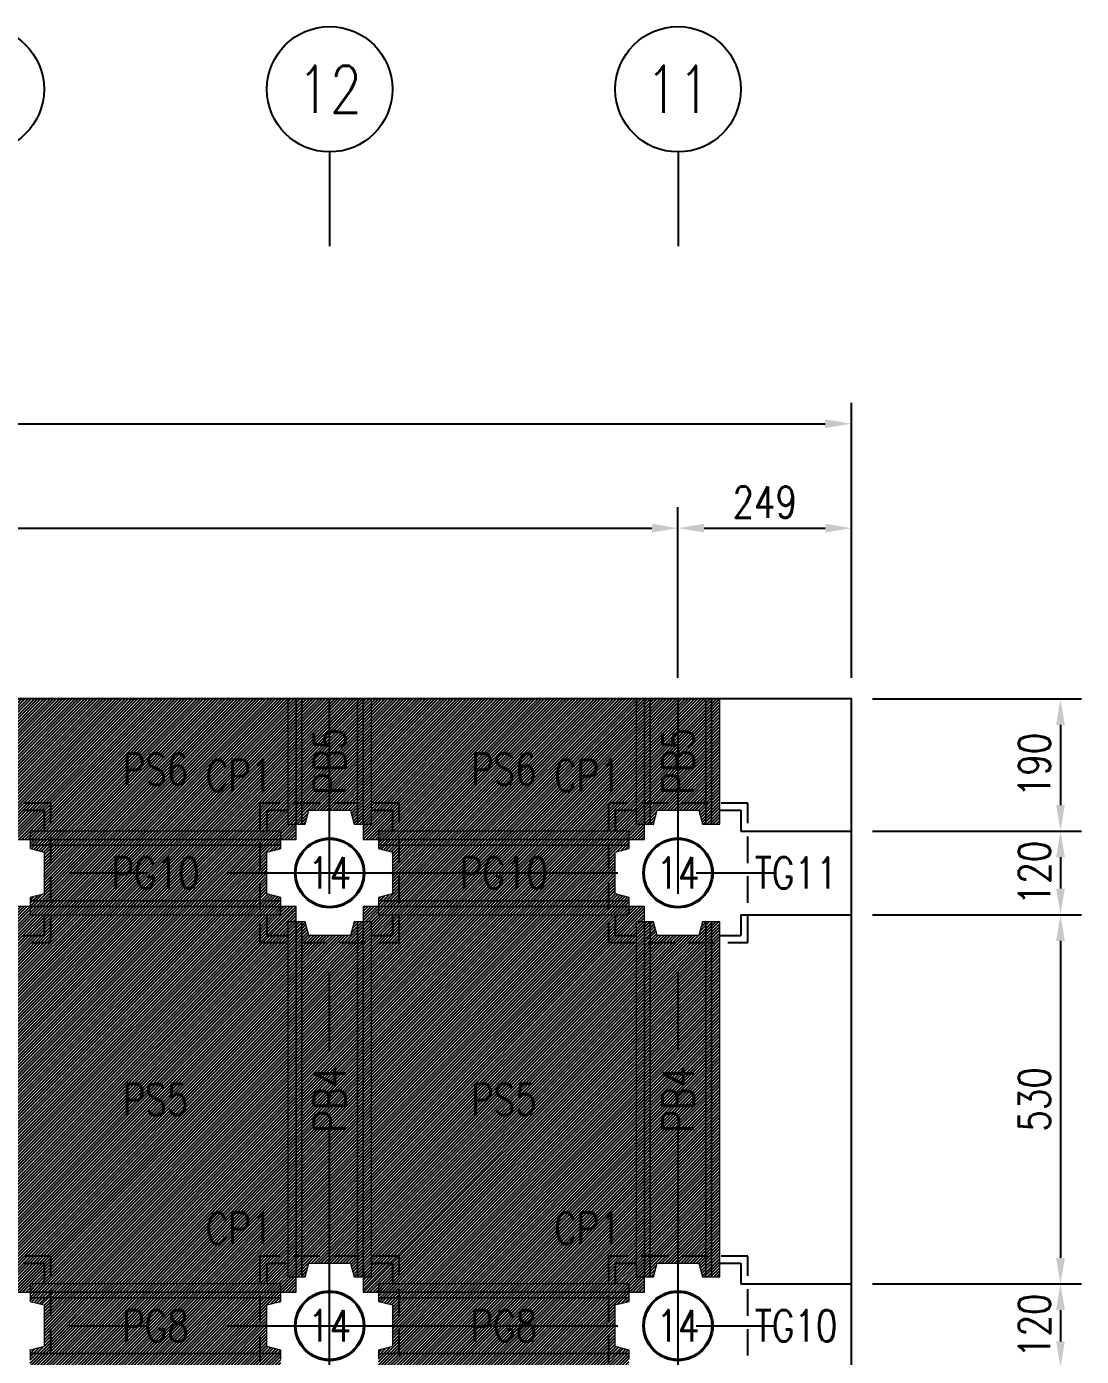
# Model space of a CAD drawing. Extents: x -4754 to 9942, y -22015 to 3942.
# Drawn here: x 3156 to 4670, y -17929 to -16020 of the extents above; entities that cross this region are included whole.
import ezdxf
from ezdxf.enums import TextEntityAlignment as Align

# ---------------------------------------------------------------- set-up
doc = ezdxf.new("R2010")
doc.units = 0
doc.header["$LTSCALE"] = 3
doc.linetypes.add('CENTER', pattern=[2, 1.25, -0.25, 0.25, -0.25])
doc.linetypes.add('DASHED', pattern=[19.05, 12.7, -6.35])
doc.layers.get('0').update_dxf_attribs({"linetype": 'CONTINUOUS'})
doc.layers.add('HB_0', color=7, linetype='CONTINUOUS', transparency=0.5)
doc.layers.add('預鑄版_HATCH', color=253, linetype='CONTINUOUS', transparency=0.1)
for name, color, linetype in [('HB_DIM', 1, 'CONTINUOUS'), ('HB_SYMBOLS', 7, 'CONTINUOUS'), ('基椿', 1, 'CONTINUOUS'), ('場鑄梁', 4, 'CONTINUOUS'), ('場鑄梁_TXT', 2, 'CONTINUOUS'), ('場鑄梁_虛線', 4, 'CONTINUOUS'), ('底圖', 7, 'CONTINUOUS'), ('預鑄梁', 7, 'CONTINUOUS'), ('預鑄梁_HATCH', 253, 'CONTINUOUS'), ('預鑄梁_TXT', 2, 'CONTINUOUS'), ('預鑄梁_外緣', 7, 'CONTINUOUS'), ('預鑄樁帽', 6, 'CONTINUOUS'), ('預鑄樁帽_TXT', 2, 'CONTINUOUS'), ('預鑄版', 7, 'CONTINUOUS'), ('預鑄版_TXT', 2, 'CONTINUOUS')]:
    doc.layers.add(name, color=color, linetype=linetype)
doc.styles.get("Standard").update_dxf_attribs({"font": 'ROMANS.shx', "width": 0.8, "bigfont": 'chineset.shx'})
doc.dimstyles.new('150cm', dxfattribs={"dimscale": 15, "dimtxt": 3, "dimasz": 2.5, "dimexe": 2, "dimexo": 2, "dimgap": 1, "dimtad": 1, "dimdsep": 46, "dimtxsty": 'Standard', "dimcen": 0, "dimclrt": 2, "dimadec": 0, "dimazin": 0, "dimtfac": 1, "dimtix": 1, "dimtmove": 2, "dimatfit": 3, "dimfxl": 1, "dimtolj": 1, "dimtzin": 0, "dimarcsym": 0})

# ---------------------------------------------------------------- blocks, each defined once
blk = doc.blocks.new('*D985')
at = {"layer": 'HB_DIM', "color": 0, "lineweight": -2}
for p, q in [((-158.2, -16954.7), (-158.2, -16559.7)), ((4339.8, -16954.7), (4339.8, -16559.7)), ((-120.7, -16589.7), (4302.3, -16589.7))]:
    blk.add_line(p, q, dxfattribs=at)
at = {"layer": 'HB_DIM', "color": 0}
for points in [[(-120.7, -16583.4), (-120.7, -16595.9), (-158.2, -16589.7)], [(4302.3, -16595.9), (4302.3, -16583.4), (4339.8, -16589.7)]]:
    blk.add_solid(points, dxfattribs=at)
at = {"layer": 'HB_DIM', "color": 2, "linetype": 'Continuous', "insert": (2090.8, -16552.2), "char_height": 45, "attachment_point": 5}
blk.add_mtext('\\A1;4498', dxfattribs=at)
blk = doc.blocks.new('linelabel')
at = {"layer": 'HB_SYMBOLS', "color": 4, "linetype": 'Continuous'}
blk.add_line((0, -90), (0, -225), dxfattribs=at)
blk.add_circle((0, 0), 90, dxfattribs=at)
at = {"color": 4, "width": 0.8}
blk.add_attdef('A', text='', height=67.5, dxfattribs=at).set_placement((0, 0), align=Align.MIDDLE)
blk = doc.blocks.new('*D988')
at = {"layer": 'HB_DIM', "color": 0, "lineweight": -2}
for p, q in [((90.8, -16954.7), (90.8, -16709.7)), ((4090.8, -16954.7), (4090.8, -16709.7)), ((128.3, -16739.7), (4053.3, -16739.7))]:
    blk.add_line(p, q, dxfattribs=at)
at = {"layer": 'HB_DIM', "color": 0}
for points in [[(128.3, -16733.4), (128.3, -16745.9), (90.8, -16739.7)], [(4053.3, -16745.9), (4053.3, -16733.4), (4090.8, -16739.7)]]:
    blk.add_solid(points, dxfattribs=at)
at = {"layer": 'HB_DIM', "color": 2, "linetype": 'Continuous', "insert": (2090.8, -16702.2), "char_height": 45, "attachment_point": 5}
blk.add_mtext('\\A1;8@500=4000', dxfattribs=at)
blk = doc.blocks.new('*D989')
at = {"layer": 'HB_DIM', "color": 0, "lineweight": -2}
for p, q in [((4090.8, -16954.7), (4090.8, -16709.7)), ((4339.8, -16954.7), (4339.8, -16709.7)), ((4128.3, -16739.7), (4302.3, -16739.7))]:
    blk.add_line(p, q, dxfattribs=at)
at = {"layer": 'HB_DIM', "color": 0}
for points in [[(4128.3, -16733.4), (4128.3, -16745.9), (4090.8, -16739.7)], [(4302.3, -16745.9), (4302.3, -16733.4), (4339.8, -16739.7)]]:
    blk.add_solid(points, dxfattribs=at)
at = {"layer": 'HB_DIM', "color": 2, "linetype": 'Continuous', "insert": (4215.3, -16702.2), "char_height": 45, "attachment_point": 5}
blk.add_mtext('\\A1;249', dxfattribs=at)
blk = doc.blocks.new('*D1009')
at = {"layer": 'HB_DIM', "color": 0, "lineweight": -2}
for p, q in [((4369.8, -16984.7), (4669.8, -16984.7)), ((4639.8, -17022.2), (4639.8, -17137.2)), ((4369.8, -17174.7), (4669.8, -17174.7))]:
    blk.add_line(p, q, dxfattribs=at)
at = {"layer": 'HB_DIM', "color": 0}
for points in [[(4646.1, -17022.2), (4633.6, -17022.2), (4639.8, -16984.7)], [(4633.6, -17137.2), (4646.1, -17137.2), (4639.8, -17174.7)]]:
    blk.add_solid(points, dxfattribs=at)
at = {"layer": 'HB_DIM', "color": 2, "linetype": 'Continuous', "insert": (4602.3, -17079.7), "char_height": 45, "attachment_point": 5, "rotation": 90}
blk.add_mtext('\\A1;190', dxfattribs=at)
blk = doc.blocks.new('*D1010')
at = {"layer": 'HB_DIM', "color": 0, "lineweight": -2}
for p, q in [((4369.8, -17174.7), (4669.8, -17174.7)), ((4639.8, -17212.2), (4639.8, -17257.2)), ((4369.8, -17294.7), (4669.8, -17294.7))]:
    blk.add_line(p, q, dxfattribs=at)
at = {"layer": 'HB_DIM', "color": 0}
for points in [[(4646.1, -17212.2), (4633.6, -17212.2), (4639.8, -17174.7)], [(4633.6, -17257.2), (4646.1, -17257.2), (4639.8, -17294.7)]]:
    blk.add_solid(points, dxfattribs=at)
at = {"layer": 'HB_DIM', "color": 2, "linetype": 'Continuous', "insert": (4602.3, -17234.7), "char_height": 45, "attachment_point": 5, "rotation": 90}
blk.add_mtext('\\A1;120', dxfattribs=at)
blk = doc.blocks.new('*D1011')
at = {"layer": 'HB_DIM', "color": 0, "lineweight": -2}
for p, q in [((4369.8, -17294.7), (4669.8, -17294.7)), ((4639.8, -17332.2), (4639.8, -17787.2)), ((4369.8, -17824.7), (4669.8, -17824.7))]:
    blk.add_line(p, q, dxfattribs=at)
at = {"layer": 'HB_DIM', "color": 0}
for points in [[(4646.1, -17332.2), (4633.6, -17332.2), (4639.8, -17294.7)], [(4633.6, -17787.2), (4646.1, -17787.2), (4639.8, -17824.7)]]:
    blk.add_solid(points, dxfattribs=at)
at = {"layer": 'HB_DIM', "color": 2, "linetype": 'Continuous', "insert": (4602.3, -17559.7), "char_height": 45, "attachment_point": 5, "rotation": 90}
blk.add_mtext('\\A1;530', dxfattribs=at)
blk = doc.blocks.new('*D1012')
at = {"layer": 'HB_DIM', "color": 0, "lineweight": -2}
for p, q in [((4369.8, -17824.7), (4669.8, -17824.7)), ((4639.8, -17862.2), (4639.8, -17907.2)), ((4369.8, -17944.7), (4669.8, -17944.7))]:
    blk.add_line(p, q, dxfattribs=at)
at = {"layer": 'HB_DIM', "color": 0}
for points in [[(4646.1, -17862.2), (4633.6, -17862.2), (4639.8, -17824.7)], [(4633.6, -17907.2), (4646.1, -17907.2), (4639.8, -17944.7)]]:
    blk.add_solid(points, dxfattribs=at)
at = {"layer": 'HB_DIM', "color": 2, "linetype": 'Continuous', "insert": (4602.3, -17884.7), "char_height": 45, "attachment_point": 5, "rotation": 90}
blk.add_mtext('\\A1;120', dxfattribs=at)
blk = doc.blocks.new('pile')
at = {"layer": 'HB_0', "linetype": 'Continuous'}
for radius in [50, 48.4]:
    blk.add_circle((0, 0), radius, dxfattribs=at)
at = {"color": 2, "width": 0.8}
blk.add_attdef('A', text='', height=45, dxfattribs=at).set_placement((0, 0), align=Align.MIDDLE_CENTER)

msp = doc.modelspace()

# ---------------------------------------------------------------- hatches: boundary and pattern name
at = {"layer": '預鑄梁_HATCH', "linetype": 'Continuous'}
h = msp.add_hatch(dxfattribs=at)
h.set_pattern_fill('ANSI31', color=256, style=0)
h.paths.add_polyline_path([(3530.844, -17164.682), (3542.844, -17164.682), (3550.844, -17164.682), (3555.844, -17164.682), (3560.844, -17144.682), (3620.844, -17144.682), (3625.844, -17164.682), (3630.844, -17164.682), (3638.844, -17164.682), (3650.844, -17164.682), (3650.844, -17164.682), (3650.844, -16984.682), (3650.844, -16984.682), (3530.844, -16984.682), (3530.844, -16984.682)], flags=17)
h = msp.add_hatch(dxfattribs=at)
h.set_pattern_fill('ANSI31', color=256, style=0)
h.paths.add_polyline_path([(4030.844, -17164.682), (4042.844, -17164.682), (4050.844, -17164.682), (4055.844, -17164.682), (4060.844, -17144.682), (4120.844, -17144.682), (4125.844, -17164.682), (4130.844, -17164.682), (4138.844, -17164.682), (4150.844, -17164.682), (4150.844, -17164.682), (4150.844, -16984.682), (4150.844, -16984.682), (4030.844, -16984.682), (4030.844, -16984.682)], flags=17)
h = msp.add_hatch(dxfattribs=at)
h.set_pattern_fill('ANSI31', color=256, style=0)
h.paths.add_polyline_path([(3160.844, -17294.682), (3520.844, -17294.682), (3520.844, -17294.682), (3520.844, -17282.682), (3520.844, -17274.682), (3520.844, -17269.682), (3500.844, -17264.682), (3500.844, -17204.682), (3520.844, -17199.682), (3520.844, -17194.682), (3520.844, -17186.682), (3520.844, -17174.682), (3520.844, -17174.682), (3160.844, -17174.682), (3160.844, -17174.682), (3160.844, -17186.682), (3160.844, -17194.682), (3160.844, -17199.682), (3180.844, -17204.682), (3180.844, -17264.682), (3160.844, -17269.682), (3160.844, -17274.682), (3160.844, -17282.682)], flags=17)
h = msp.add_hatch(dxfattribs=at)
h.set_pattern_fill('ANSI31', color=256, style=0)
h.paths.add_polyline_path([(3660.844, -17294.682), (4020.844, -17294.682), (4020.844, -17294.682), (4020.844, -17282.682), (4020.844, -17274.682), (4020.844, -17269.682), (4000.844, -17264.682), (4000.844, -17204.682), (4020.844, -17199.682), (4020.844, -17194.682), (4020.844, -17186.682), (4020.844, -17174.682), (4020.844, -17174.682), (3660.844, -17174.682), (3660.844, -17174.682), (3660.844, -17186.682), (3660.844, -17194.682), (3660.844, -17199.682), (3680.844, -17204.682), (3680.844, -17264.682), (3660.844, -17269.682), (3660.844, -17274.682), (3660.844, -17282.682)], flags=17)
h = msp.add_hatch(dxfattribs=at)
h.set_pattern_fill('ANSI31', color=256, style=0)
h.paths.add_polyline_path([(3530.844, -17814.682), (3542.844, -17814.682), (3550.844, -17814.682), (3555.844, -17814.682), (3560.844, -17794.682), (3620.844, -17794.682), (3625.844, -17814.682), (3630.844, -17814.682), (3638.844, -17814.682), (3650.844, -17814.682), (3650.844, -17814.682), (3650.844, -17304.682), (3650.844, -17304.682), (3638.844, -17304.682), (3630.844, -17304.682), (3625.844, -17304.682), (3620.844, -17324.682), (3560.844, -17324.682), (3555.844, -17304.682), (3550.844, -17304.682), (3542.844, -17304.682), (3530.844, -17304.682), (3530.844, -17304.682)], flags=17)
h = msp.add_hatch(dxfattribs=at)
h.set_pattern_fill('ANSI31', color=256, style=0)
h.paths.add_polyline_path([(4030.844, -17814.682), (4042.844, -17814.682), (4050.844, -17814.682), (4055.844, -17814.682), (4060.844, -17794.682), (4120.844, -17794.682), (4125.844, -17814.682), (4130.844, -17814.682), (4138.844, -17814.682), (4150.844, -17814.682), (4150.844, -17814.682), (4150.844, -17304.682), (4150.844, -17304.682), (4138.844, -17304.682), (4130.844, -17304.682), (4125.844, -17304.682), (4120.844, -17324.682), (4060.844, -17324.682), (4055.844, -17304.682), (4050.844, -17304.682), (4042.844, -17304.682), (4030.844, -17304.682), (4030.844, -17304.682)], flags=17)
h = msp.add_hatch(dxfattribs=at)
h.set_pattern_fill('ANSI31', color=256, style=0)
h.paths.add_polyline_path([(3160.844, -17944.682), (3520.844, -17944.682), (3520.844, -17944.682), (3520.844, -17932.682), (3520.844, -17924.682), (3520.844, -17919.682), (3500.844, -17914.682), (3500.844, -17854.682), (3520.844, -17849.682), (3520.844, -17844.682), (3520.844, -17836.682), (3520.844, -17824.682), (3520.844, -17824.682), (3160.844, -17824.682), (3160.844, -17824.682), (3160.844, -17836.682), (3160.844, -17844.682), (3160.844, -17849.682), (3180.844, -17854.682), (3180.844, -17914.682), (3160.844, -17919.682), (3160.844, -17924.682), (3160.844, -17932.682)], flags=17)
h = msp.add_hatch(dxfattribs=at)
h.set_pattern_fill('ANSI31', color=256, style=0)
h.paths.add_polyline_path([(3660.844, -17944.682), (4020.844, -17944.682), (4020.844, -17944.682), (4020.844, -17932.682), (4020.844, -17924.682), (4020.844, -17919.682), (4000.844, -17914.682), (4000.844, -17854.682), (4020.844, -17849.682), (4020.844, -17844.682), (4020.844, -17836.682), (4020.844, -17824.682), (4020.844, -17824.682), (3660.844, -17824.682), (3660.844, -17824.682), (3660.844, -17836.682), (3660.844, -17844.682), (3660.844, -17849.682), (3680.844, -17854.682), (3680.844, -17914.682), (3660.844, -17919.682), (3660.844, -17924.682), (3660.844, -17932.682)], flags=17)
at = {"layer": '預鑄版_HATCH', "linetype": 'Continuous'}
h = msp.add_hatch(dxfattribs=at)
h.set_pattern_fill('ANSI31', color=256, style=0)
h.paths.add_polyline_path([(3138.844, -17186.682), (3542.844, -17186.682), (3542.844, -16984.682), (3138.844, -16984.682)], flags=17)
h = msp.add_hatch(dxfattribs=at)
h.set_pattern_fill('ANSI31', color=256, style=0)
h.paths.add_polyline_path([(3638.844, -17186.682), (4042.844, -17186.682), (4042.844, -16984.682), (3638.844, -16984.682)], flags=17)
h = msp.add_hatch(dxfattribs=at)
h.set_pattern_fill('ANSI31', color=256, style=0)
h.paths.add_polyline_path([(3138.844, -17836.682), (3542.844, -17836.682), (3542.844, -17282.682), (3138.844, -17282.682)], flags=17)
h = msp.add_hatch(dxfattribs=at)
h.set_pattern_fill('ANSI31', color=256, style=0)
h.paths.add_polyline_path([(3638.844, -17836.682), (4042.844, -17836.682), (4042.844, -17282.682), (3638.844, -17282.682)], flags=17)

# ---------------------------------------------------------------- linework, layer by layer
at = {"layer": '場鑄梁', "color": 4, "linetype": 'Continuous'}
for points in [[(3150.844, -17144.682), (3180.844, -17144.682)], [(3180.844, -17144.682), (3180.844, -17174.682)], [(3500.844, -17144.682), (3500.844, -17174.682)], [(3500.844, -17144.682), (3530.844, -17144.682)], [(3650.844, -17144.682), (3680.844, -17144.682)], [(3680.844, -17144.682), (3680.844, -17174.682)], [(4000.844, -17144.682), (4000.844, -17174.682)], [(4000.844, -17144.682), (4030.844, -17144.682)], [(4150.844, -17144.682), (4180.844, -17144.682)], [(4180.844, -17144.682), (4180.844, -17174.682)], [(4180.844, -17174.682), (4339.844, -17174.682)], [(3180.844, -17294.682), (3180.844, -17324.682)], [(3500.844, -17294.682), (3500.844, -17324.682)], [(3680.844, -17294.682), (3680.844, -17324.682)], [(4000.844, -17294.682), (4000.844, -17324.682)], [(4180.844, -17294.682), (4180.844, -17324.682)], [(4180.844, -17294.682), (4339.844, -17294.682)], [(3150.844, -17324.682), (3180.844, -17324.682)], [(3500.844, -17324.682), (3530.844, -17324.682)], [(3650.844, -17324.682), (3680.844, -17324.682)], [(4000.844, -17324.682), (4030.844, -17324.682)], [(4150.844, -17324.682), (4180.844, -17324.682)], [(3150.844, -17794.682), (3180.844, -17794.682)], [(3180.844, -17794.682), (3180.844, -17824.682)], [(3500.844, -17794.682), (3500.844, -17824.682)], [(3500.844, -17794.682), (3530.844, -17794.682)], [(3650.844, -17794.682), (3680.844, -17794.682)], [(3680.844, -17794.682), (3680.844, -17824.682)], [(4000.844, -17794.682), (4000.844, -17824.682)], [(4000.844, -17794.682), (4030.844, -17794.682)], [(4150.844, -17794.682), (4180.844, -17794.682)], [(4180.844, -17794.682), (4180.844, -17824.682)], [(4180.844, -17824.682), (4339.844, -17824.682)]]:
    msp.add_lwpolyline(points, dxfattribs=at)
at = {"layer": '場鑄梁_虛線', "color": 4, "linetype": 'Continuous'}
for points in [[(3150.844, -17144.682), (3180.844, -17144.682)], [(3180.844, -17144.682), (3180.844, -17174.682)], [(3500.844, -17144.682), (3500.844, -17174.682)], [(3500.844, -17144.682), (3530.844, -17144.682)], [(3650.844, -17144.682), (3680.844, -17144.682)], [(3680.844, -17144.682), (3680.844, -17174.682)], [(4000.844, -17144.682), (4000.844, -17174.682)], [(4000.844, -17144.682), (4030.844, -17144.682)], [(4150.844, -17144.682), (4180.844, -17144.682)], [(4180.844, -17144.682), (4180.844, -17174.682)], [(4180.844, -17174.682), (4339.844, -17174.682)], [(3180.844, -17294.682), (3180.844, -17324.682)], [(3500.844, -17294.682), (3500.844, -17324.682)], [(3680.844, -17294.682), (3680.844, -17324.682)], [(4000.844, -17294.682), (4000.844, -17324.682)], [(4180.844, -17294.682), (4180.844, -17324.682)], [(4180.844, -17294.682), (4339.844, -17294.682)], [(3150.844, -17324.682), (3180.844, -17324.682)], [(3500.844, -17324.682), (3530.844, -17324.682)], [(3650.844, -17324.682), (3680.844, -17324.682)], [(4000.844, -17324.682), (4030.844, -17324.682)], [(4150.844, -17324.682), (4180.844, -17324.682)], [(3150.844, -17794.682), (3180.844, -17794.682)], [(3180.844, -17794.682), (3180.844, -17824.682)], [(3500.844, -17794.682), (3500.844, -17824.682)], [(3500.844, -17794.682), (3530.844, -17794.682)], [(3650.844, -17794.682), (3680.844, -17794.682)], [(3680.844, -17794.682), (3680.844, -17824.682)], [(4000.844, -17794.682), (4000.844, -17824.682)], [(4000.844, -17794.682), (4030.844, -17794.682)], [(4150.844, -17794.682), (4180.844, -17794.682)], [(4180.844, -17794.682), (4180.844, -17824.682)], [(4180.844, -17824.682), (4339.844, -17824.682)]]:
    msp.add_lwpolyline(points, dxfattribs=at)
at = {"layer": '底圖', "color": 4, "linetype": 'Continuous'}
msp.add_lwpolyline([(-158.156, -19964.682), (4339.844, -19964.682), (4339.844, -16984.682), (-158.156, -16984.682), (-158.156, -19964.682)], dxfattribs=at)
at = {"layer": '底圖', "color": 252, "linetype": 'CENTER', "ltscale": 150}
for points in [[(3590.844, -19964.682), (3590.844, -16984.682)], [(4090.844, -19964.682), (4090.844, -16984.682)], [(-158.156, -17234.682), (4339.844, -17234.682)], [(-158.156, -17884.682), (4339.844, -17884.682)]]:
    msp.add_lwpolyline(points, dxfattribs=at)
at = {"layer": '預鑄梁', "lineweight": 5}
for p, q in [((3542.844, -16984.682, 105), (3530.844, -16984.682, 105)), ((3530.844, -16984.682, 105), (3530.844, -17144.682, 105)), ((3550.844, -16984.682, 89), (3542.844, -16984.682, 105)), ((3542.844, -16984.682, 105), (3542.844, -17144.682, 105)), ((3542.844, -17144.682, 105), (3542.844, -16984.682, 105)), ((3550.844, -17144.682, 89), (3550.844, -16984.682, 89)), ((3630.844, -16984.682, 89), (3550.844, -16984.682, 89)), ((3550.844, -16984.682, 89), (3550.844, -17144.682, 89)), ((3638.844, -16984.682, 105), (3630.844, -16984.682, 89)), ((3630.844, -16984.682, 89), (3630.844, -17144.682, 89)), ((3630.844, -17144.682, 89), (3630.844, -16984.682, 89)), ((3650.844, -16984.682, 105), (3638.844, -16984.682, 105)), ((3638.844, -16984.682, 105), (3638.844, -17144.682, 105)), ((3638.844, -17144.682, 105), (3638.844, -16984.682, 105)), ((3650.844, -17144.682, 105), (3650.844, -16984.682, 105)), ((4042.844, -16984.682, 105), (4030.844, -16984.682, 105)), ((4030.844, -16984.682, 105), (4030.844, -17144.682, 105)), ((4050.844, -16984.682, 89), (4042.844, -16984.682, 105)), ((4042.844, -16984.682, 105), (4042.844, -17144.682, 105)), ((4042.844, -17144.682, 105), (4042.844, -16984.682, 105)), ((4050.844, -17144.682, 89), (4050.844, -16984.682, 89)), ((4130.844, -16984.682, 89), (4050.844, -16984.682, 89)), ((4050.844, -16984.682, 89), (4050.844, -17144.682, 89)), ((4138.844, -16984.682, 105), (4130.844, -16984.682, 89)), ((4130.844, -16984.682, 89), (4130.844, -17144.682, 89)), ((4130.844, -17144.682, 89), (4130.844, -16984.682, 89)), ((4150.844, -16984.682, 105), (4138.844, -16984.682, 105)), ((4138.844, -16984.682, 105), (4138.844, -17144.682, 105)), ((4138.844, -17144.682, 105), (4138.844, -16984.682, 105)), ((4150.844, -17144.682, 105), (4150.844, -16984.682, 105)), ((3530.844, -17144.682, 105), (3530.844, -17164.682, 105)), ((3542.844, -17144.682, 105), (3542.844, -17164.682, 105)), ((3542.844, -17164.682, 105), (3542.844, -17144.682, 105)), ((3550.844, -17144.682, 89), (3550.844, -17164.682, 89)), ((3550.844, -17164.682, 89), (3550.844, -17144.682, 89)), ((3555.844, -17164.682, 89), (3560.844, -17144.682, 89)), ((3560.844, -17144.682, 89), (3620.844, -17144.682, 89)), ((3620.844, -17144.682, 89), (3625.844, -17164.682, 89)), ((3630.844, -17164.682, 89), (3630.844, -17144.682, 89)), ((3630.844, -17144.682, 89), (3630.844, -17164.682, 89)), ((3638.844, -17164.682, 105), (3638.844, -17144.682, 105)), ((3638.844, -17144.682, 105), (3638.844, -17164.682, 105)), ((3650.844, -17164.682, 105), (3650.844, -17144.682, 105)), ((4030.844, -17144.682, 105), (4030.844, -17164.682, 105)), ((4042.844, -17144.682, 105), (4042.844, -17164.682, 105)), ((4042.844, -17164.682, 105), (4042.844, -17144.682, 105)), ((4050.844, -17144.682, 89), (4050.844, -17164.682, 89)), ((4050.844, -17164.682, 89), (4050.844, -17144.682, 89)), ((4055.844, -17164.682, 89), (4060.844, -17144.682, 89)), ((4060.844, -17144.682, 89), (4120.844, -17144.682, 89)), ((4120.844, -17144.682, 89), (4125.844, -17164.682, 89)), ((4130.844, -17164.682, 89), (4130.844, -17144.682, 89)), ((4130.844, -17144.682, 89), (4130.844, -17164.682, 89)), ((4138.844, -17164.682, 105), (4138.844, -17144.682, 105)), ((4138.844, -17144.682, 105), (4138.844, -17164.682, 105)), ((4150.844, -17164.682, 105), (4150.844, -17144.682, 105)), ((3180.844, -17174.682, 105), (3160.844, -17174.682, 105)), ((3160.844, -17174.682, 105), (3160.844, -17186.682, 105)), ((3500.844, -17174.682, 105), (3180.844, -17174.682, 105)), ((3520.844, -17174.682, 105), (3500.844, -17174.682, 105)), ((3520.844, -17186.682, 105), (3520.844, -17174.682, 105)), ((3530.844, -17164.682, 105), (3542.844, -17164.682, 105)), ((3542.844, -17164.682, 105), (3550.844, -17164.682, 89)), ((3550.844, -17164.682, 89), (3555.844, -17164.682, 89)), ((3625.844, -17164.682, 89), (3630.844, -17164.682, 89)), ((3630.844, -17164.682, 89), (3638.844, -17164.682, 105)), ((3638.844, -17164.682, 105), (3650.844, -17164.682, 105)), ((3680.844, -17174.682, 105), (3660.844, -17174.682, 105)), ((3660.844, -17174.682, 105), (3660.844, -17186.682, 105)), ((4000.844, -17174.682, 105), (3680.844, -17174.682, 105)), ((4020.844, -17174.682, 105), (4000.844, -17174.682, 105)), ((4020.844, -17186.682, 105), (4020.844, -17174.682, 105)), ((4030.844, -17164.682, 105), (4042.844, -17164.682, 105)), ((4042.844, -17164.682, 105), (4050.844, -17164.682, 89)), ((4050.844, -17164.682, 89), (4055.844, -17164.682, 89)), ((4125.844, -17164.682, 89), (4130.844, -17164.682, 89)), ((4130.844, -17164.682, 89), (4138.844, -17164.682, 105)), ((4138.844, -17164.682, 105), (4150.844, -17164.682, 105)), ((3180.844, -17186.682, 105), (3160.844, -17186.682, 105)), ((3160.844, -17186.682, 105), (3160.844, -17194.682, 90)), ((3160.844, -17186.682, 105), (3180.844, -17186.682, 105)), ((3180.844, -17194.682, 90), (3160.844, -17194.682, 90)), ((3160.844, -17194.682, 90), (3160.844, -17199.682, 90)), ((3160.844, -17194.682, 90), (3180.844, -17194.682, 90)), ((3160.844, -17199.682, 90), (3180.844, -17204.682, 90)), ((3500.844, -17186.682, 105), (3180.844, -17186.682, 105)), ((3180.844, -17186.682, 105), (3500.844, -17186.682, 105)), ((3180.844, -17194.682, 90), (3500.844, -17194.682, 90)), ((3500.844, -17194.682, 90), (3180.844, -17194.682, 90)), ((3520.844, -17186.682, 105), (3500.844, -17186.682, 105)), ((3500.844, -17186.682, 105), (3520.844, -17186.682, 105)), ((3520.844, -17194.682, 90), (3500.844, -17194.682, 90)), ((3500.844, -17194.682, 90), (3520.844, -17194.682, 90)), ((3500.844, -17204.682, 90), (3520.844, -17199.682, 90)), ((3520.844, -17194.682, 90), (3520.844, -17186.682, 105)), ((3520.844, -17199.682, 90), (3520.844, -17194.682, 90)), ((3680.844, -17186.682, 105), (3660.844, -17186.682, 105)), ((3660.844, -17186.682, 105), (3660.844, -17194.682, 90)), ((3660.844, -17186.682, 105), (3680.844, -17186.682, 105)), ((3680.844, -17194.682, 90), (3660.844, -17194.682, 90)), ((3660.844, -17194.682, 90), (3660.844, -17199.682, 90)), ((3660.844, -17194.682, 90), (3680.844, -17194.682, 90)), ((3660.844, -17199.682, 90), (3680.844, -17204.682, 90)), ((4000.844, -17186.682, 105), (3680.844, -17186.682, 105)), ((3680.844, -17186.682, 105), (4000.844, -17186.682, 105)), ((3680.844, -17194.682, 90), (4000.844, -17194.682, 90)), ((4000.844, -17194.682, 90), (3680.844, -17194.682, 90)), ((4020.844, -17186.682, 105), (4000.844, -17186.682, 105)), ((4000.844, -17186.682, 105), (4020.844, -17186.682, 105)), ((4020.844, -17194.682, 90), (4000.844, -17194.682, 90)), ((4000.844, -17194.682, 90), (4020.844, -17194.682, 90)), ((4000.844, -17204.682, 90), (4020.844, -17199.682, 90)), ((4020.844, -17194.682, 90), (4020.844, -17186.682, 105)), ((4020.844, -17199.682, 90), (4020.844, -17194.682, 90)), ((3180.844, -17204.682, 90), (3180.844, -17264.682, 90)), ((3500.844, -17264.682, 90), (3500.844, -17204.682, 90)), ((3680.844, -17204.682, 90), (3680.844, -17264.682, 90)), ((4000.844, -17264.682, 90), (4000.844, -17204.682, 90)), ((3180.844, -17264.682, 90), (3160.844, -17269.682, 90)), ((3160.844, -17269.682, 90), (3160.844, -17274.682, 90)), ((3160.844, -17274.682, 90), (3180.844, -17274.682, 90)), ((3180.844, -17274.682, 90), (3160.844, -17274.682, 90)), ((3160.844, -17274.682, 90), (3160.844, -17282.682, 106)), ((3500.844, -17274.682, 90), (3180.844, -17274.682, 90)), ((3180.844, -17274.682, 90), (3500.844, -17274.682, 90)), ((3520.844, -17269.682, 90), (3500.844, -17264.682, 90)), ((3500.844, -17274.682, 90), (3520.844, -17274.682, 90)), ((3520.844, -17274.682, 90), (3500.844, -17274.682, 90)), ((3520.844, -17274.682, 90), (3520.844, -17269.682, 90)), ((3520.844, -17282.682, 106), (3520.844, -17274.682, 90)), ((3680.844, -17264.682, 90), (3660.844, -17269.682, 90)), ((3660.844, -17269.682, 90), (3660.844, -17274.682, 90)), ((3660.844, -17274.682, 90), (3680.844, -17274.682, 90)), ((3680.844, -17274.682, 90), (3660.844, -17274.682, 90)), ((3660.844, -17274.682, 90), (3660.844, -17282.682, 106)), ((4000.844, -17274.682, 90), (3680.844, -17274.682, 90)), ((3680.844, -17274.682, 90), (4000.844, -17274.682, 90)), ((4020.844, -17269.682, 90), (4000.844, -17264.682, 90)), ((4000.844, -17274.682, 90), (4020.844, -17274.682, 90)), ((4020.844, -17274.682, 90), (4000.844, -17274.682, 90)), ((4020.844, -17274.682, 90), (4020.844, -17269.682, 90)), ((4020.844, -17282.682, 106), (4020.844, -17274.682, 90)), ((3160.844, -17282.682, 106), (3180.844, -17282.682, 106)), ((3180.844, -17282.682, 106), (3160.844, -17282.682, 106)), ((3160.844, -17282.682, 106), (3160.844, -17294.682, 106)), ((3160.844, -17294.682, 106), (3180.844, -17294.682, 106)), ((3500.844, -17282.682, 106), (3180.844, -17282.682, 106)), ((3180.844, -17282.682, 106), (3500.844, -17282.682, 106)), ((3180.844, -17294.682, 106), (3500.844, -17294.682, 106)), ((3500.844, -17282.682, 106), (3520.844, -17282.682, 106)), ((3520.844, -17282.682, 106), (3500.844, -17282.682, 106)), ((3500.844, -17294.682, 106), (3520.844, -17294.682, 106)), ((3520.844, -17294.682, 106), (3520.844, -17282.682, 106)), ((3660.844, -17282.682, 106), (3680.844, -17282.682, 106)), ((3680.844, -17282.682, 106), (3660.844, -17282.682, 106)), ((3660.844, -17282.682, 106), (3660.844, -17294.682, 106)), ((3660.844, -17294.682, 106), (3680.844, -17294.682, 106)), ((4000.844, -17282.682, 106), (3680.844, -17282.682, 106)), ((3680.844, -17282.682, 106), (4000.844, -17282.682, 106)), ((3680.844, -17294.682, 106), (4000.844, -17294.682, 106)), ((4000.844, -17282.682, 106), (4020.844, -17282.682, 106)), ((4020.844, -17282.682, 106), (4000.844, -17282.682, 106)), ((4000.844, -17294.682, 106), (4020.844, -17294.682, 106)), ((4020.844, -17294.682, 106), (4020.844, -17282.682, 106)), ((3542.844, -17304.682, 106), (3530.844, -17304.682, 106)), ((3530.844, -17304.682, 106), (3530.844, -17324.682, 106)), ((3550.844, -17304.682, 90), (3542.844, -17304.682, 106)), ((3542.844, -17304.682, 106), (3542.844, -17324.682, 106)), ((3542.844, -17324.682, 106), (3542.844, -17304.682, 106)), ((3555.844, -17304.682, 90), (3550.844, -17304.682, 90)), ((3550.844, -17304.682, 90), (3550.844, -17324.682, 90)), ((3550.844, -17324.682, 90), (3550.844, -17304.682, 90)), ((3560.844, -17324.682, 90), (3555.844, -17304.682, 90)), ((3625.844, -17304.682, 90), (3620.844, -17324.682, 90)), ((3630.844, -17304.682, 90), (3625.844, -17304.682, 90)), ((3630.844, -17324.682, 90), (3630.844, -17304.682, 90)), ((3630.844, -17304.682, 90), (3630.844, -17324.682, 90)), ((3638.844, -17304.682, 106), (3630.844, -17304.682, 90)), ((3638.844, -17324.682, 106), (3638.844, -17304.682, 106)), ((3638.844, -17304.682, 106), (3638.844, -17324.682, 106)), ((3650.844, -17304.682, 106), (3638.844, -17304.682, 106)), ((3650.844, -17324.682, 106), (3650.844, -17304.682, 106)), ((4042.844, -17304.682, 106), (4030.844, -17304.682, 106)), ((4030.844, -17304.682, 106), (4030.844, -17324.682, 106)), ((4050.844, -17304.682, 90), (4042.844, -17304.682, 106)), ((4042.844, -17304.682, 106), (4042.844, -17324.682, 106)), ((4042.844, -17324.682, 106), (4042.844, -17304.682, 106)), ((4055.844, -17304.682, 90), (4050.844, -17304.682, 90)), ((4050.844, -17304.682, 90), (4050.844, -17324.682, 90)), ((4050.844, -17324.682, 90), (4050.844, -17304.682, 90)), ((4060.844, -17324.682, 90), (4055.844, -17304.682, 90)), ((4125.844, -17304.682, 90), (4120.844, -17324.682, 90)), ((4130.844, -17304.682, 90), (4125.844, -17304.682, 90)), ((4130.844, -17324.682, 90), (4130.844, -17304.682, 90)), ((4130.844, -17304.682, 90), (4130.844, -17324.682, 90)), ((4138.844, -17304.682, 106), (4130.844, -17304.682, 90)), ((4138.844, -17324.682, 106), (4138.844, -17304.682, 106)), ((4138.844, -17304.682, 106), (4138.844, -17324.682, 106)), ((4150.844, -17304.682, 106), (4138.844, -17304.682, 106)), ((4150.844, -17324.682, 106), (4150.844, -17304.682, 106)), ((3530.844, -17324.682, 106), (3530.844, -17794.682, 106)), ((3542.844, -17324.682, 106), (3542.844, -17794.682, 106)), ((3542.844, -17794.682, 106), (3542.844, -17324.682, 106)), ((3550.844, -17794.682, 90), (3550.844, -17324.682, 90)), ((3550.844, -17324.682, 90), (3550.844, -17794.682, 90)), ((3620.844, -17324.682, 90), (3560.844, -17324.682, 90)), ((3630.844, -17324.682, 90), (3630.844, -17794.682, 90)), ((3630.844, -17794.682, 90), (3630.844, -17324.682, 90)), ((3638.844, -17324.682, 106), (3638.844, -17794.682, 106)), ((3638.844, -17794.682, 106), (3638.844, -17324.682, 106)), ((3650.844, -17794.682, 106), (3650.844, -17324.682, 106)), ((4030.844, -17324.682, 106), (4030.844, -17794.682, 106)), ((4042.844, -17324.682, 106), (4042.844, -17794.682, 106)), ((4042.844, -17794.682, 106), (4042.844, -17324.682, 106)), ((4050.844, -17794.682, 90), (4050.844, -17324.682, 90)), ((4050.844, -17324.682, 90), (4050.844, -17794.682, 90)), ((4120.844, -17324.682, 90), (4060.844, -17324.682, 90)), ((4130.844, -17324.682, 90), (4130.844, -17794.682, 90)), ((4130.844, -17794.682, 90), (4130.844, -17324.682, 90)), ((4138.844, -17324.682, 106), (4138.844, -17794.682, 106)), ((4138.844, -17794.682, 106), (4138.844, -17324.682, 106)), ((4150.844, -17794.682, 106), (4150.844, -17324.682, 106)), ((3530.844, -17794.682, 106), (3530.844, -17814.682, 106)), ((3542.844, -17794.682, 106), (3542.844, -17814.682, 106)), ((3542.844, -17814.682, 106), (3542.844, -17794.682, 106)), ((3550.844, -17794.682, 90), (3550.844, -17814.682, 90)), ((3550.844, -17814.682, 90), (3550.844, -17794.682, 90)), ((3555.844, -17814.682, 90), (3560.844, -17794.682, 90)), ((3560.844, -17794.682, 90), (3620.844, -17794.682, 90)), ((3620.844, -17794.682, 90), (3625.844, -17814.682, 90)), ((3630.844, -17814.682, 90), (3630.844, -17794.682, 90)), ((3630.844, -17794.682, 90), (3630.844, -17814.682, 90)), ((3638.844, -17814.682, 106), (3638.844, -17794.682, 106)), ((3638.844, -17794.682, 106), (3638.844, -17814.682, 106)), ((3650.844, -17814.682, 106), (3650.844, -17794.682, 106)), ((4030.844, -17794.682, 106), (4030.844, -17814.682, 106)), ((4042.844, -17794.682, 106), (4042.844, -17814.682, 106)), ((4042.844, -17814.682, 106), (4042.844, -17794.682, 106)), ((4050.844, -17794.682, 90), (4050.844, -17814.682, 90)), ((4050.844, -17814.682, 90), (4050.844, -17794.682, 90)), ((4055.844, -17814.682, 90), (4060.844, -17794.682, 90)), ((4060.844, -17794.682, 90), (4120.844, -17794.682, 90)), ((4120.844, -17794.682, 90), (4125.844, -17814.682, 90)), ((4130.844, -17814.682, 90), (4130.844, -17794.682, 90)), ((4130.844, -17794.682, 90), (4130.844, -17814.682, 90)), ((4138.844, -17814.682, 106), (4138.844, -17794.682, 106)), ((4138.844, -17794.682, 106), (4138.844, -17814.682, 106)), ((4150.844, -17814.682, 106), (4150.844, -17794.682, 106)), ((3180.844, -17824.682, 106), (3160.844, -17824.682, 106)), ((3160.844, -17824.682, 106), (3160.844, -17836.682, 106)), ((3500.844, -17824.682, 106), (3180.844, -17824.682, 106)), ((3520.844, -17824.682, 106), (3500.844, -17824.682, 106)), ((3520.844, -17836.682, 106), (3520.844, -17824.682, 106)), ((3530.844, -17814.682, 106), (3542.844, -17814.682, 106)), ((3542.844, -17814.682, 106), (3550.844, -17814.682, 90)), ((3550.844, -17814.682, 90), (3555.844, -17814.682, 90)), ((3625.844, -17814.682, 90), (3630.844, -17814.682, 90)), ((3630.844, -17814.682, 90), (3638.844, -17814.682, 106)), ((3638.844, -17814.682, 106), (3650.844, -17814.682, 106)), ((3680.844, -17824.682, 106), (3660.844, -17824.682, 106)), ((3660.844, -17824.682, 106), (3660.844, -17836.682, 106)), ((4000.844, -17824.682, 106), (3680.844, -17824.682, 106)), ((4020.844, -17824.682, 106), (4000.844, -17824.682, 106)), ((4020.844, -17836.682, 106), (4020.844, -17824.682, 106)), ((4030.844, -17814.682, 106), (4042.844, -17814.682, 106)), ((4042.844, -17814.682, 106), (4050.844, -17814.682, 90)), ((4050.844, -17814.682, 90), (4055.844, -17814.682, 90)), ((4125.844, -17814.682, 90), (4130.844, -17814.682, 90)), ((4130.844, -17814.682, 90), (4138.844, -17814.682, 106)), ((4138.844, -17814.682, 106), (4150.844, -17814.682, 106)), ((3180.844, -17836.682, 106), (3160.844, -17836.682, 106)), ((3160.844, -17836.682, 106), (3160.844, -17844.682, 94)), ((3160.844, -17836.682, 106), (3180.844, -17836.682, 106)), ((3180.844, -17844.682, 94), (3160.844, -17844.682, 94)), ((3160.844, -17844.682, 94), (3160.844, -17849.682, 94)), ((3160.844, -17844.682, 94), (3180.844, -17844.682, 94)), ((3500.844, -17836.682, 106), (3180.844, -17836.682, 106)), ((3180.844, -17836.682, 106), (3500.844, -17836.682, 106)), ((3180.844, -17844.682, 94), (3500.844, -17844.682, 94)), ((3500.844, -17844.682, 94), (3180.844, -17844.682, 94)), ((3520.844, -17836.682, 106), (3500.844, -17836.682, 106)), ((3500.844, -17836.682, 106), (3520.844, -17836.682, 106)), ((3520.844, -17844.682, 94), (3500.844, -17844.682, 94)), ((3500.844, -17844.682, 94), (3520.844, -17844.682, 94)), ((3520.844, -17844.682, 94), (3520.844, -17836.682, 106)), ((3520.844, -17849.682, 94), (3520.844, -17844.682, 94)), ((3680.844, -17836.682, 106), (3660.844, -17836.682, 106)), ((3660.844, -17836.682, 106), (3660.844, -17844.682, 94)), ((3660.844, -17836.682, 106), (3680.844, -17836.682, 106)), ((3680.844, -17844.682, 94), (3660.844, -17844.682, 94)), ((3660.844, -17844.682, 94), (3660.844, -17849.682, 94)), ((3660.844, -17844.682, 94), (3680.844, -17844.682, 94)), ((4000.844, -17836.682, 106), (3680.844, -17836.682, 106)), ((3680.844, -17836.682, 106), (4000.844, -17836.682, 106)), ((3680.844, -17844.682, 94), (4000.844, -17844.682, 94)), ((4000.844, -17844.682, 94), (3680.844, -17844.682, 94)), ((4020.844, -17836.682, 106), (4000.844, -17836.682, 106)), ((4000.844, -17836.682, 106), (4020.844, -17836.682, 106)), ((4020.844, -17844.682, 94), (4000.844, -17844.682, 94)), ((4000.844, -17844.682, 94), (4020.844, -17844.682, 94)), ((4020.844, -17844.682, 94), (4020.844, -17836.682, 106)), ((4020.844, -17849.682, 94), (4020.844, -17844.682, 94)), ((3160.844, -17849.682, 94), (3180.844, -17854.682, 94)), ((3180.844, -17854.682, 94), (3180.844, -17914.682, 94)), ((3500.844, -17854.682, 94), (3520.844, -17849.682, 94)), ((3500.844, -17914.682, 94), (3500.844, -17854.682, 94)), ((3660.844, -17849.682, 94), (3680.844, -17854.682, 94)), ((3680.844, -17854.682, 94), (3680.844, -17914.682, 94)), ((4000.844, -17854.682, 94), (4020.844, -17849.682, 94)), ((4000.844, -17914.682, 94), (4000.844, -17854.682, 94)), ((3180.844, -17914.682, 94), (3160.844, -17919.682, 94)), ((3160.844, -17919.682, 94), (3160.844, -17924.682, 94)), ((3160.844, -17924.682, 94), (3180.844, -17924.682, 94)), ((3180.844, -17924.682, 94), (3160.844, -17924.682, 94)), ((3160.844, -17924.682, 94), (3160.844, -17932.682, 110)), ((3500.844, -17924.682, 94), (3180.844, -17924.682, 94)), ((3180.844, -17924.682, 94), (3500.844, -17924.682, 94)), ((3520.844, -17919.682, 94), (3500.844, -17914.682, 94)), ((3500.844, -17924.682, 94), (3520.844, -17924.682, 94)), ((3520.844, -17924.682, 94), (3500.844, -17924.682, 94)), ((3520.844, -17924.682, 94), (3520.844, -17919.682, 94)), ((3520.844, -17932.682, 110), (3520.844, -17924.682, 94)), ((3680.844, -17914.682, 94), (3660.844, -17919.682, 94)), ((3660.844, -17919.682, 94), (3660.844, -17924.682, 94)), ((3660.844, -17924.682, 94), (3680.844, -17924.682, 94)), ((3680.844, -17924.682, 94), (3660.844, -17924.682, 94)), ((3660.844, -17924.682, 94), (3660.844, -17932.682, 110)), ((4000.844, -17924.682, 94), (3680.844, -17924.682, 94)), ((3680.844, -17924.682, 94), (4000.844, -17924.682, 94)), ((4020.844, -17919.682, 94), (4000.844, -17914.682, 94)), ((4000.844, -17924.682, 94), (4020.844, -17924.682, 94)), ((4020.844, -17924.682, 94), (4000.844, -17924.682, 94)), ((4020.844, -17924.682, 94), (4020.844, -17919.682, 94)), ((4020.844, -17932.682, 110), (4020.844, -17924.682, 94))]:
    msp.add_line(p, q, dxfattribs=at)
at = {"layer": '預鑄梁_外緣', "lineweight": 5}
for p, q in [((3542.844, -16984.682, 105), (3530.844, -16984.682, 105)), ((3530.844, -16984.682, 105), (3530.844, -17144.682, 105)), ((3550.844, -16984.682, 89), (3542.844, -16984.682, 105)), ((3630.844, -16984.682, 89), (3550.844, -16984.682, 89)), ((3638.844, -16984.682, 105), (3630.844, -16984.682, 89)), ((3650.844, -16984.682, 105), (3638.844, -16984.682, 105)), ((3650.844, -17144.682, 105), (3650.844, -16984.682, 105)), ((4042.844, -16984.682, 105), (4030.844, -16984.682, 105)), ((4030.844, -16984.682, 105), (4030.844, -17144.682, 105)), ((4050.844, -16984.682, 89), (4042.844, -16984.682, 105)), ((4130.844, -16984.682, 89), (4050.844, -16984.682, 89)), ((4138.844, -16984.682, 105), (4130.844, -16984.682, 89)), ((4150.844, -16984.682, 105), (4138.844, -16984.682, 105)), ((4150.844, -17144.682, 105), (4150.844, -16984.682, 105)), ((3530.844, -17144.682, 105), (3530.844, -17164.682, 105)), ((3555.844, -17164.682, 89), (3560.844, -17144.682, 89)), ((3560.844, -17144.682, 89), (3620.844, -17144.682, 89)), ((3620.844, -17144.682, 89), (3625.844, -17164.682, 89)), ((3650.844, -17164.682, 105), (3650.844, -17144.682, 105)), ((4030.844, -17144.682, 105), (4030.844, -17164.682, 105)), ((4055.844, -17164.682, 89), (4060.844, -17144.682, 89)), ((4060.844, -17144.682, 89), (4120.844, -17144.682, 89)), ((4120.844, -17144.682, 89), (4125.844, -17164.682, 89)), ((4150.844, -17164.682, 105), (4150.844, -17144.682, 105)), ((3180.844, -17174.682, 105), (3160.844, -17174.682, 105)), ((3160.844, -17174.682, 105), (3160.844, -17186.682, 105)), ((3500.844, -17174.682, 105), (3180.844, -17174.682, 105)), ((3520.844, -17174.682, 105), (3500.844, -17174.682, 105)), ((3520.844, -17186.682, 105), (3520.844, -17174.682, 105)), ((3530.844, -17164.682, 105), (3542.844, -17164.682, 105)), ((3542.844, -17164.682, 105), (3550.844, -17164.682, 89)), ((3550.844, -17164.682, 89), (3555.844, -17164.682, 89)), ((3625.844, -17164.682, 89), (3630.844, -17164.682, 89)), ((3630.844, -17164.682, 89), (3638.844, -17164.682, 105)), ((3638.844, -17164.682, 105), (3650.844, -17164.682, 105)), ((3680.844, -17174.682, 105), (3660.844, -17174.682, 105)), ((3660.844, -17174.682, 105), (3660.844, -17186.682, 105)), ((4000.844, -17174.682, 105), (3680.844, -17174.682, 105)), ((4020.844, -17174.682, 105), (4000.844, -17174.682, 105)), ((4020.844, -17186.682, 105), (4020.844, -17174.682, 105)), ((4030.844, -17164.682, 105), (4042.844, -17164.682, 105)), ((4042.844, -17164.682, 105), (4050.844, -17164.682, 89)), ((4050.844, -17164.682, 89), (4055.844, -17164.682, 89)), ((4125.844, -17164.682, 89), (4130.844, -17164.682, 89)), ((4130.844, -17164.682, 89), (4138.844, -17164.682, 105)), ((4138.844, -17164.682, 105), (4150.844, -17164.682, 105)), ((3160.844, -17186.682, 105), (3160.844, -17194.682, 90)), ((3160.844, -17194.682, 90), (3160.844, -17199.682, 90)), ((3160.844, -17199.682, 90), (3180.844, -17204.682, 90)), ((3500.844, -17204.682, 90), (3520.844, -17199.682, 90)), ((3520.844, -17194.682, 90), (3520.844, -17186.682, 105)), ((3520.844, -17199.682, 90), (3520.844, -17194.682, 90)), ((3660.844, -17186.682, 105), (3660.844, -17194.682, 90)), ((3660.844, -17194.682, 90), (3660.844, -17199.682, 90)), ((3660.844, -17199.682, 90), (3680.844, -17204.682, 90)), ((4000.844, -17204.682, 90), (4020.844, -17199.682, 90)), ((4020.844, -17194.682, 90), (4020.844, -17186.682, 105)), ((4020.844, -17199.682, 90), (4020.844, -17194.682, 90)), ((3180.844, -17204.682, 90), (3180.844, -17264.682, 90)), ((3500.844, -17264.682, 90), (3500.844, -17204.682, 90)), ((3680.844, -17204.682, 90), (3680.844, -17264.682, 90)), ((4000.844, -17264.682, 90), (4000.844, -17204.682, 90)), ((3180.844, -17264.682, 90), (3160.844, -17269.682, 90)), ((3160.844, -17269.682, 90), (3160.844, -17274.682, 90)), ((3160.844, -17274.682, 90), (3160.844, -17282.682, 106)), ((3520.844, -17269.682, 90), (3500.844, -17264.682, 90)), ((3520.844, -17274.682, 90), (3520.844, -17269.682, 90)), ((3520.844, -17282.682, 106), (3520.844, -17274.682, 90)), ((3680.844, -17264.682, 90), (3660.844, -17269.682, 90)), ((3660.844, -17269.682, 90), (3660.844, -17274.682, 90)), ((3660.844, -17274.682, 90), (3660.844, -17282.682, 106)), ((4020.844, -17269.682, 90), (4000.844, -17264.682, 90)), ((4020.844, -17274.682, 90), (4020.844, -17269.682, 90)), ((4020.844, -17282.682, 106), (4020.844, -17274.682, 90)), ((3160.844, -17282.682, 106), (3160.844, -17294.682, 106)), ((3160.844, -17294.682, 106), (3180.844, -17294.682, 106)), ((3180.844, -17294.682, 106), (3500.844, -17294.682, 106)), ((3500.844, -17294.682, 106), (3520.844, -17294.682, 106)), ((3520.844, -17294.682, 106), (3520.844, -17282.682, 106)), ((3660.844, -17282.682, 106), (3660.844, -17294.682, 106)), ((3660.844, -17294.682, 106), (3680.844, -17294.682, 106)), ((3680.844, -17294.682, 106), (4000.844, -17294.682, 106)), ((4000.844, -17294.682, 106), (4020.844, -17294.682, 106)), ((4020.844, -17294.682, 106), (4020.844, -17282.682, 106)), ((3542.844, -17304.682, 106), (3530.844, -17304.682, 106)), ((3530.844, -17304.682, 106), (3530.844, -17324.682, 106)), ((3550.844, -17304.682, 90), (3542.844, -17304.682, 106)), ((3555.844, -17304.682, 90), (3550.844, -17304.682, 90)), ((3560.844, -17324.682, 90), (3555.844, -17304.682, 90)), ((3625.844, -17304.682, 90), (3620.844, -17324.682, 90)), ((3630.844, -17304.682, 90), (3625.844, -17304.682, 90)), ((3638.844, -17304.682, 106), (3630.844, -17304.682, 90)), ((3650.844, -17304.682, 106), (3638.844, -17304.682, 106)), ((3650.844, -17324.682, 106), (3650.844, -17304.682, 106)), ((4042.844, -17304.682, 106), (4030.844, -17304.682, 106)), ((4030.844, -17304.682, 106), (4030.844, -17324.682, 106)), ((4050.844, -17304.682, 90), (4042.844, -17304.682, 106)), ((4055.844, -17304.682, 90), (4050.844, -17304.682, 90)), ((4060.844, -17324.682, 90), (4055.844, -17304.682, 90)), ((4125.844, -17304.682, 90), (4120.844, -17324.682, 90)), ((4130.844, -17304.682, 90), (4125.844, -17304.682, 90)), ((4138.844, -17304.682, 106), (4130.844, -17304.682, 90)), ((4150.844, -17304.682, 106), (4138.844, -17304.682, 106)), ((4150.844, -17324.682, 106), (4150.844, -17304.682, 106)), ((3530.844, -17324.682, 106), (3530.844, -17794.682, 106)), ((3620.844, -17324.682, 90), (3560.844, -17324.682, 90)), ((3650.844, -17794.682, 106), (3650.844, -17324.682, 106)), ((4030.844, -17324.682, 106), (4030.844, -17794.682, 106)), ((4120.844, -17324.682, 90), (4060.844, -17324.682, 90)), ((4150.844, -17794.682, 106), (4150.844, -17324.682, 106)), ((3530.844, -17794.682, 106), (3530.844, -17814.682, 106)), ((3555.844, -17814.682, 90), (3560.844, -17794.682, 90)), ((3560.844, -17794.682, 90), (3620.844, -17794.682, 90)), ((3620.844, -17794.682, 90), (3625.844, -17814.682, 90)), ((3650.844, -17814.682, 106), (3650.844, -17794.682, 106)), ((4030.844, -17794.682, 106), (4030.844, -17814.682, 106)), ((4055.844, -17814.682, 90), (4060.844, -17794.682, 90)), ((4060.844, -17794.682, 90), (4120.844, -17794.682, 90)), ((4120.844, -17794.682, 90), (4125.844, -17814.682, 90)), ((4150.844, -17814.682, 106), (4150.844, -17794.682, 106)), ((3180.844, -17824.682, 106), (3160.844, -17824.682, 106)), ((3160.844, -17824.682, 106), (3160.844, -17836.682, 106)), ((3500.844, -17824.682, 106), (3180.844, -17824.682, 106)), ((3520.844, -17824.682, 106), (3500.844, -17824.682, 106)), ((3520.844, -17836.682, 106), (3520.844, -17824.682, 106)), ((3530.844, -17814.682, 106), (3542.844, -17814.682, 106)), ((3542.844, -17814.682, 106), (3550.844, -17814.682, 90)), ((3550.844, -17814.682, 90), (3555.844, -17814.682, 90)), ((3625.844, -17814.682, 90), (3630.844, -17814.682, 90)), ((3630.844, -17814.682, 90), (3638.844, -17814.682, 106)), ((3638.844, -17814.682, 106), (3650.844, -17814.682, 106)), ((3680.844, -17824.682, 106), (3660.844, -17824.682, 106)), ((3660.844, -17824.682, 106), (3660.844, -17836.682, 106)), ((4000.844, -17824.682, 106), (3680.844, -17824.682, 106)), ((4020.844, -17824.682, 106), (4000.844, -17824.682, 106)), ((4020.844, -17836.682, 106), (4020.844, -17824.682, 106)), ((4030.844, -17814.682, 106), (4042.844, -17814.682, 106)), ((4042.844, -17814.682, 106), (4050.844, -17814.682, 90)), ((4050.844, -17814.682, 90), (4055.844, -17814.682, 90)), ((4125.844, -17814.682, 90), (4130.844, -17814.682, 90)), ((4130.844, -17814.682, 90), (4138.844, -17814.682, 106)), ((4138.844, -17814.682, 106), (4150.844, -17814.682, 106)), ((3160.844, -17836.682, 106), (3160.844, -17844.682, 94)), ((3160.844, -17844.682, 94), (3160.844, -17849.682, 94)), ((3520.844, -17844.682, 94), (3520.844, -17836.682, 106)), ((3520.844, -17849.682, 94), (3520.844, -17844.682, 94)), ((3660.844, -17836.682, 106), (3660.844, -17844.682, 94)), ((3660.844, -17844.682, 94), (3660.844, -17849.682, 94)), ((4020.844, -17844.682, 94), (4020.844, -17836.682, 106)), ((4020.844, -17849.682, 94), (4020.844, -17844.682, 94)), ((3160.844, -17849.682, 94), (3180.844, -17854.682, 94)), ((3180.844, -17854.682, 94), (3180.844, -17914.682, 94)), ((3500.844, -17854.682, 94), (3520.844, -17849.682, 94)), ((3500.844, -17914.682, 94), (3500.844, -17854.682, 94)), ((3660.844, -17849.682, 94), (3680.844, -17854.682, 94)), ((3680.844, -17854.682, 94), (3680.844, -17914.682, 94)), ((4000.844, -17854.682, 94), (4020.844, -17849.682, 94)), ((4000.844, -17914.682, 94), (4000.844, -17854.682, 94)), ((3180.844, -17914.682, 94), (3160.844, -17919.682, 94)), ((3160.844, -17919.682, 94), (3160.844, -17924.682, 94)), ((3160.844, -17924.682, 94), (3160.844, -17932.682, 110)), ((3520.844, -17919.682, 94), (3500.844, -17914.682, 94)), ((3520.844, -17924.682, 94), (3520.844, -17919.682, 94)), ((3520.844, -17932.682, 110), (3520.844, -17924.682, 94)), ((3680.844, -17914.682, 94), (3660.844, -17919.682, 94)), ((3660.844, -17919.682, 94), (3660.844, -17924.682, 94)), ((3660.844, -17924.682, 94), (3660.844, -17932.682, 110)), ((4020.844, -17919.682, 94), (4000.844, -17914.682, 94)), ((4020.844, -17924.682, 94), (4020.844, -17919.682, 94)), ((4020.844, -17932.682, 110), (4020.844, -17924.682, 94))]:
    msp.add_line(p, q, dxfattribs=at)
at = {"layer": '預鑄樁帽', "linetype": 'DASHED'}
for points in [[(2990.844, -17334.682), (3190.844, -17334.682), (3190.844, -17134.682), (2990.844, -17134.682), (2990.844, -17334.682)], [(3490.844, -17334.682), (3690.844, -17334.682), (3690.844, -17134.682), (3490.844, -17134.682), (3490.844, -17334.682)], [(3990.844, -17334.682), (4190.844, -17334.682), (4190.844, -17134.682), (3990.844, -17134.682), (3990.844, -17334.682)], [(2990.844, -17984.682), (3190.844, -17984.682), (3190.844, -17784.682), (2990.844, -17784.682), (2990.844, -17984.682)], [(3490.844, -17984.682), (3690.844, -17984.682), (3690.844, -17784.682), (3490.844, -17784.682), (3490.844, -17984.682)], [(3990.844, -17984.682), (4190.844, -17984.682), (4190.844, -17784.682), (3990.844, -17784.682), (3990.844, -17984.682)]]:
    msp.add_lwpolyline(points, dxfattribs=at)
at = {"layer": '預鑄版', "lineweight": 5}
for points in [[(3138.844, -17186.682, 105), (3542.844, -17186.682, 105), (3542.844, -16984.682, 105), (3138.844, -16984.682, 105), (3138.844, -17186.682, 105)], [(3638.844, -17186.682, 105), (4042.844, -17186.682, 105), (4042.844, -16984.682, 105), (3638.844, -16984.682, 105), (3638.844, -17186.682, 105)], [(3138.844, -17836.682, 106), (3542.844, -17836.682, 106), (3542.844, -17282.682, 106), (3138.844, -17282.682, 106), (3138.844, -17836.682, 106)], [(3638.844, -17836.682, 106), (4042.844, -17836.682, 106), (4042.844, -17282.682, 106), (3638.844, -17282.682, 106), (3638.844, -17836.682, 106)]]:
    msp.add_polyline3d(points, dxfattribs=at)

# ---------------------------------------------------------------- block references
at = {"layer": '基椿', "linetype": 'Continuous', "rotation": 360}
for p in [(3590.844, -17234.682), (4090.844, -17234.682), (3590.844, -17884.682), (4090.844, -17884.682)]:
    msp.add_blockref('pile', p, dxfattribs=at).add_auto_attribs({'A': '14'})
at = {"layer": '底圖', "linetype": 'Continuous', "rotation": 360}
for p, values in [((3090.844, -16109.682), {'A': '13'}), ((3590.844, -16109.682), {'A': '12'}), ((4090.844, -16109.682), {'A': '11'})]:
    msp.add_blockref('linelabel', p, dxfattribs=at).add_auto_attribs(values)

# ---------------------------------------------------------------- texts
at = {"layer": '場鑄梁_TXT', "linetype": 'Continuous', "width": 0.8}
for s, p in [('TG11', (4260.344, -17234.682)), ('TG10', (4260.344, -17884.682))]:
    msp.add_text(s, height=45, dxfattribs=at).set_placement(p, align=Align.MIDDLE)
at = {"layer": '預鑄梁_TXT', "linetype": 'Continuous', "width": 0.8}
for s, p in [('PB5', (3590.844, -17074.682, 105)), ('PB5', (4090.844, -17074.682, 105)), ('PB4', (3590.844, -17559.682, 106)), ('PB4', (4090.844, -17559.682, 106))]:
    msp.add_text(s, height=45, rotation=90, dxfattribs=at).set_placement(p, align=Align.MIDDLE)
for s, p in [('PG10', (3340.844, -17234.682, 106)), ('PG10', (3840.844, -17234.682, 106)), ('PG8', (3340.844, -17884.682, 110)), ('PG8', (3840.844, -17884.682, 110))]:
    msp.add_text(s, height=45, dxfattribs=at).set_placement(p, align=Align.MIDDLE)
at = {"layer": '預鑄樁帽_TXT', "linetype": 'Continuous', "width": 0.8}
for p in [(3460.844, -17094.682), (3960.844, -17094.682), (3460.844, -17744.682), (3960.844, -17744.682)]:
    msp.add_text('CP1', height=45, dxfattribs=at).set_placement(p, align=Align.MIDDLE)
at = {"layer": '預鑄版_TXT', "linetype": 'Continuous', "width": 0.8}
for s, p in [('PS6', (3340.844, -17085.682, 105)), ('PS6', (3840.844, -17085.682, 105)), ('PS5', (3340.844, -17559.682, 106)), ('PS5', (3840.844, -17559.682, 106))]:
    msp.add_text(s, height=45, dxfattribs=at).set_placement(p, align=Align.MIDDLE)

# ---------------------------------------------------------------- dimensions: what is measured, and where the dimension line sits
at = {"layer": 'HB_DIM'}
for base, p1, picture, middle in [((4339.844, -16589.682), (-158.156, -16984.682), '*D985', (2090.844, -16552.182)), ((4339.844, -16739.682), (4090.844, -16984.682), '*D989', (4215.344, -16702.182))]:
    dim = msp.add_linear_dim(base=base, p1=p1, p2=(4339.844, -16984.682), dimstyle='150cm', dxfattribs=at)
    dim.commit()
    dim.dimension.update_dxf_attribs({"geometry": picture, "text_midpoint": middle})
dim = msp.add_linear_dim(base=(4090.844, -16739.682), p1=(90.844, -16984.682), p2=(4090.844, -16984.682), text='8@500=<>', dimstyle='150cm', dxfattribs=at)
dim.commit()
dim.dimension.update_dxf_attribs({"geometry": '*D988', "text_midpoint": (2090.844, -16702.182)})
for base, p1, p2, picture, middle in [((4639.844, -17174.682), (4339.844, -16984.682), (4339.844, -17174.682, 106), '*D1009', (4602.344, -17079.682)), ((4639.844, -17294.682), (4339.844, -17174.682, 106), (4339.844, -17294.682, 106), '*D1010', (4602.344, -17234.682)), ((4639.844, -17824.682), (4339.844, -17294.682, 106), (4339.844, -17824.682, 110), '*D1011', (4602.344, -17559.682)), ((4639.844, -17944.682), (4339.844, -17824.682, 110), (4339.844, -17944.682, 110), '*D1012', (4602.344, -17884.682))]:
    dim = msp.add_linear_dim(base=base, p1=p1, p2=p2, angle=90, dimstyle='150cm', dxfattribs=at)
    dim.commit()
    dim.dimension.update_dxf_attribs({"geometry": picture, "text_midpoint": middle})

doc.saveas('drawing.dxf')
